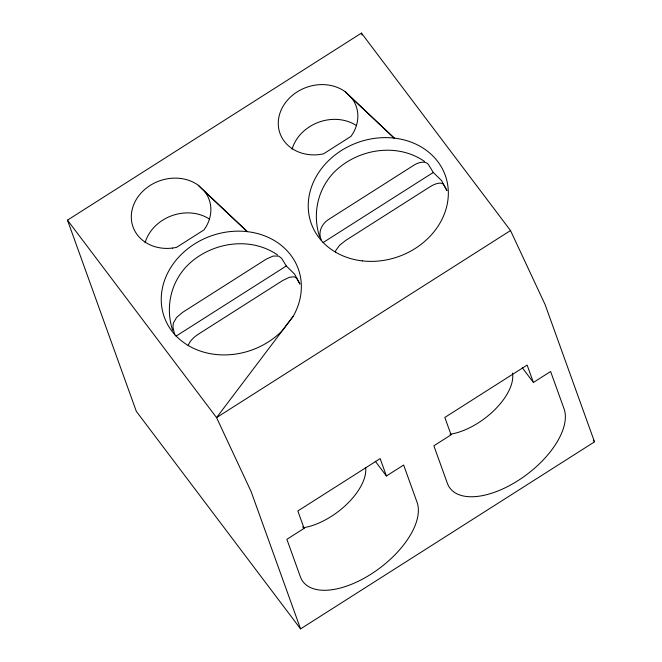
<?xml version="1.0" encoding="UTF-8"?>
<svg xmlns="http://www.w3.org/2000/svg" width="662" height="662" viewBox="0 0 662 662"><rect width="100%" height="100%" fill="white"/><g stroke="black" fill="none" stroke-linecap="round" stroke-linejoin="round"><path stroke-width="0.99" d="M335.452 252.106L335.866 250.335L339.589 245.288L345.647 240.463L429.655 187.007A14.299 6.181 -36.2 0 1 443.656 184.756L446.958 190.59L441.562 180.602L433.271 172.459L428.587 164.788A14.299 8.3 -38 0 0 413.419 165.492L329.403 218.957C321.98 223.317 317.446 232.147 321.475 240.405M293.067 316.477L282.401 330.503A71.198 60.581 -19.8 0 1 166.261 321.831A71.198 60.581 -19.8 0 1 235.175 231.212A71.198 60.581 -19.8 0 1 293.067 316.477L216.557 417.606L251.113 491.568L300.556 628.9L594.517 441.852L545.074 304.52L510.518 230.558L361.444 33.1L67.483 220.148L136.331 411.367L300.556 628.9M176.009 336.155L286.29 265.983L294.582 274.126L299.977 284.114L296.684 278.28L294.325 276.766L289.302 277.32L282.682 280.531L198.666 333.987A14.299 6.181 -36.2 0 0 188.198 345.754M322.99 242.631L433.271 172.459M510.518 230.558L216.557 417.606L67.483 220.148M386.409 475.986L380.154 458.601L297.842 510.973L304.106 528.359L286.878 539.323L300.333 576.693A69.824 35.475 -37.1 0 0 371.142 574.07A69.824 35.475 -37.1 0 0 417.093 502.4L403.638 465.03L386.409 475.986L375.28 461.24M533.39 382.462L550.61 371.506L564.074 408.876A69.824 35.475 -37.1 0 1 518.123 480.546A69.824 35.475 -37.1 0 1 447.313 483.169L433.858 445.791L451.087 434.835L444.823 417.449L527.134 365.076L533.39 382.462L522.26 367.716M172.352 248.093L176.456 247.423L204.028 229.871L206.155 226.586A40.432 34.399 -19.8 0 0 204.889 191.757L198.302 185.294A40.432 34.399 -19.8 0 0 133.856 204.31A40.432 34.399 -19.8 0 0 172.352 248.093M424.574 161.462C396.886 142.214 357.281 148.9 334.103 172.228C317.512 189.398 312.224 214.207 319.63 236.822M277.593 254.986C249.913 235.746 210.301 242.424 187.123 265.752C170.531 282.922 165.243 307.731 172.65 330.346M351.87 98.233L394.246 138.11L345.283 91.77A40.432 34.399 -19.8 0 0 280.837 110.786A40.432 34.399 -19.8 0 0 319.332 154.569L323.437 153.898L351.009 136.347L353.136 133.062A40.432 34.399 -19.8 0 0 351.87 98.233L345.283 91.77M204.889 191.757L247.265 231.634L198.302 185.294M593.268 440.205L594.517 441.852M302.865 526.72L304.106 528.359M286.29 265.983L281.607 258.312L278.727 256.103L273.158 256.045L266.438 259.024L182.422 312.481L176.539 317.528L173.279 323.197L172.989 327.425L174.71 334.856M361.444 33.1L362.139 35.045M145.102 242.689A40.432 34.399 -19.8 0 1 209.275 218.99M292.083 149.165A40.432 34.399 -19.8 0 1 356.255 125.466M365.664 467.604A50.982 25.901 -37.1 0 1 346.698 504.32A50.982 25.901 -37.1 0 1 302.997 527.788M512.504 373.161A50.982 25.901 -37.1 0 1 494.266 410.225A50.982 25.901 -37.1 0 1 449.978 434.264M362.313 260.894A71.198 60.581 -19.8 0 0 445.344 175.587A71.198 60.581 -19.8 0 0 327.177 162.033A71.198 60.581 -19.8 0 0 362.313 260.894"/></g></svg>
